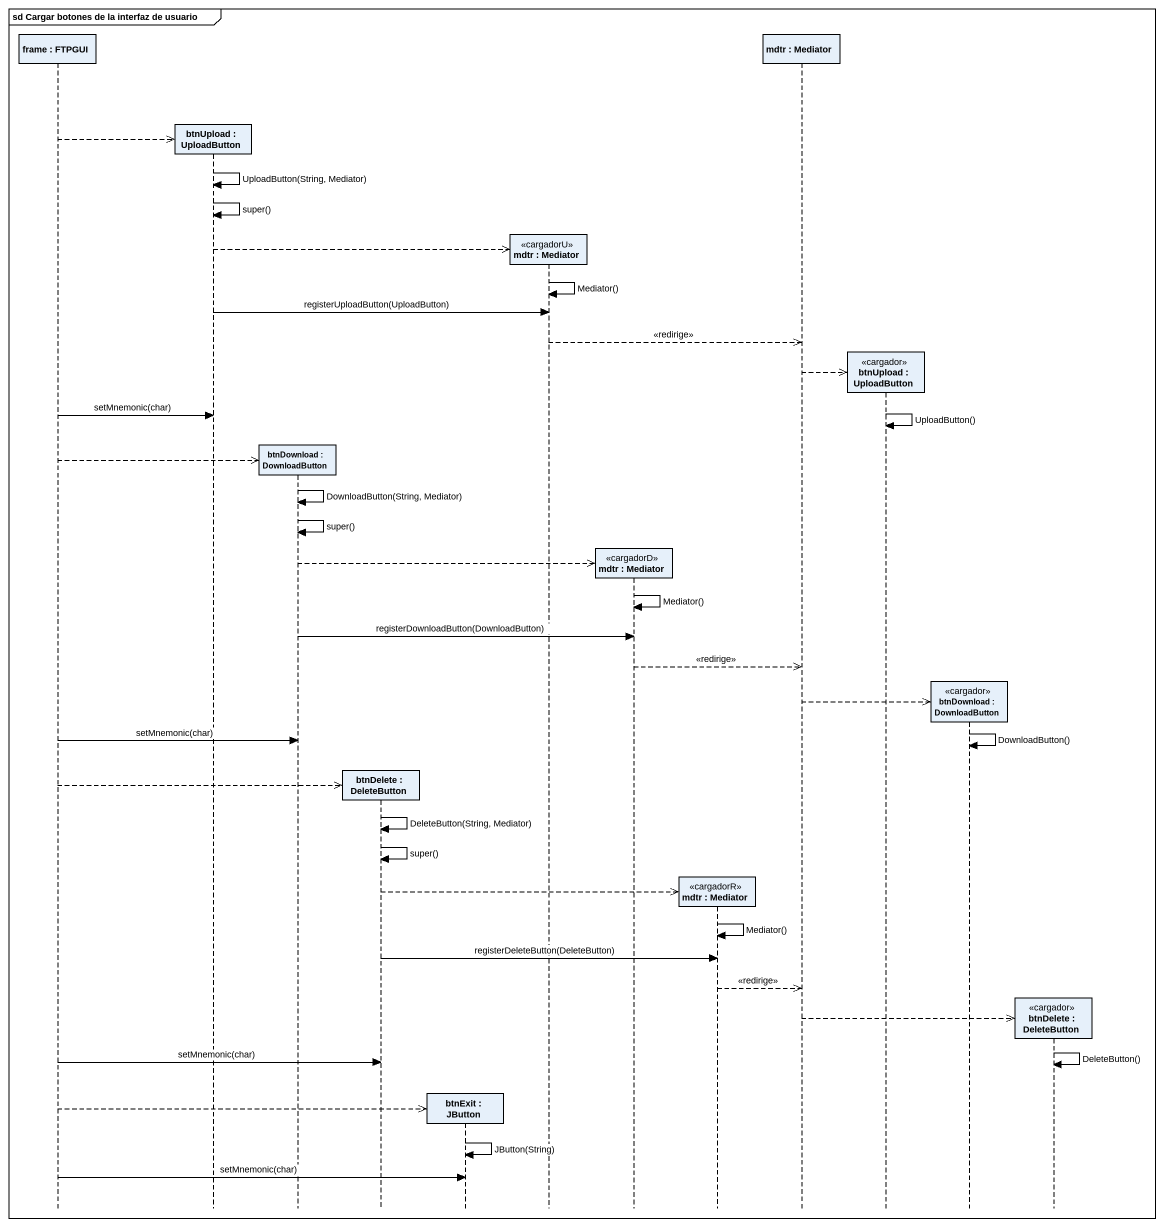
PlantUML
@startuml
mainframe sd Cargar botones de la interfaz de usuario
hide footbox
participant "frame : FTPGUI" as frame_
participant "btnUpload : UploadButton" as btnUpload
participant "btnDownload : DownloadButton" as btnDownload
participant "btnDelete : DeleteButton" as btnDelete
participant "btnExit : JButton" as btnExit
participant "mdtr : Mediator" as mdtr <<cargadorU>>
participant "mdtr : Mediator" as mdtr_2 <<cargadorD>>
participant "mdtr : Mediator" as mdtr_3 <<cargadorR>>
participant "mdtr : Mediator" as mdtr_4
participant "btnUpload : UploadButton" as btnUpload_2 <<cargador>>
participant "btnDownload : DownloadButton" as btnDownload_2 <<cargador>>
participant "btnDelete : DeleteButton" as btnDelete_2 <<cargador>>

frame_ -->> btnUpload **
btnUpload -> btnUpload : UploadButton(String, Mediator)
btnUpload -> btnUpload : super()
btnUpload -->> mdtr **
mdtr -> mdtr : Mediator()
btnUpload -> mdtr : registerUploadButton(UploadButton)
mdtr -->> mdtr_4 : <<redirige>>
mdtr_4 -->> btnUpload_2 **
btnUpload_2 -> btnUpload_2 : UploadButton()
frame_ -> btnUpload : setMnemonic(char)
frame_ -->> btnDownload **
btnDownload -> btnDownload : DownloadButton(String, Mediator)
btnDownload -> btnDownload : super()
btnDownload -->> mdtr_2 **
mdtr_2 -> mdtr_2 : Mediator()
btnDownload -> mdtr_2 : registerDownloadButton(DownloadButton)
mdtr_2 -->> mdtr_4 : <<redirige>>
mdtr_4 -->> btnDownload_2 **
btnDownload_2 -> btnDownload_2 : DownloadButton()
frame_ -> btnDownload : setMnemonic(char)
frame_ -->> btnDelete **
btnDelete -> btnDelete : DeleteButton(String, Mediator)
btnDelete -> btnDelete : super()
btnDelete -->> mdtr_3 **
mdtr_3 -> mdtr_3 : Mediator()
btnDelete -> mdtr_3 : registerDeleteButton(DeleteButton)
mdtr_3 -->> mdtr_4 : <<redirige>>
mdtr_4 -->> btnDelete_2 **
btnDelete_2 -> btnDelete_2 : DeleteButton()
frame_ -> btnDelete : setMnemonic(char)
frame_ -->> btnExit **
btnExit -> btnExit : JButton(String)
frame_ -> btnExit : setMnemonic(char)
@enduml
